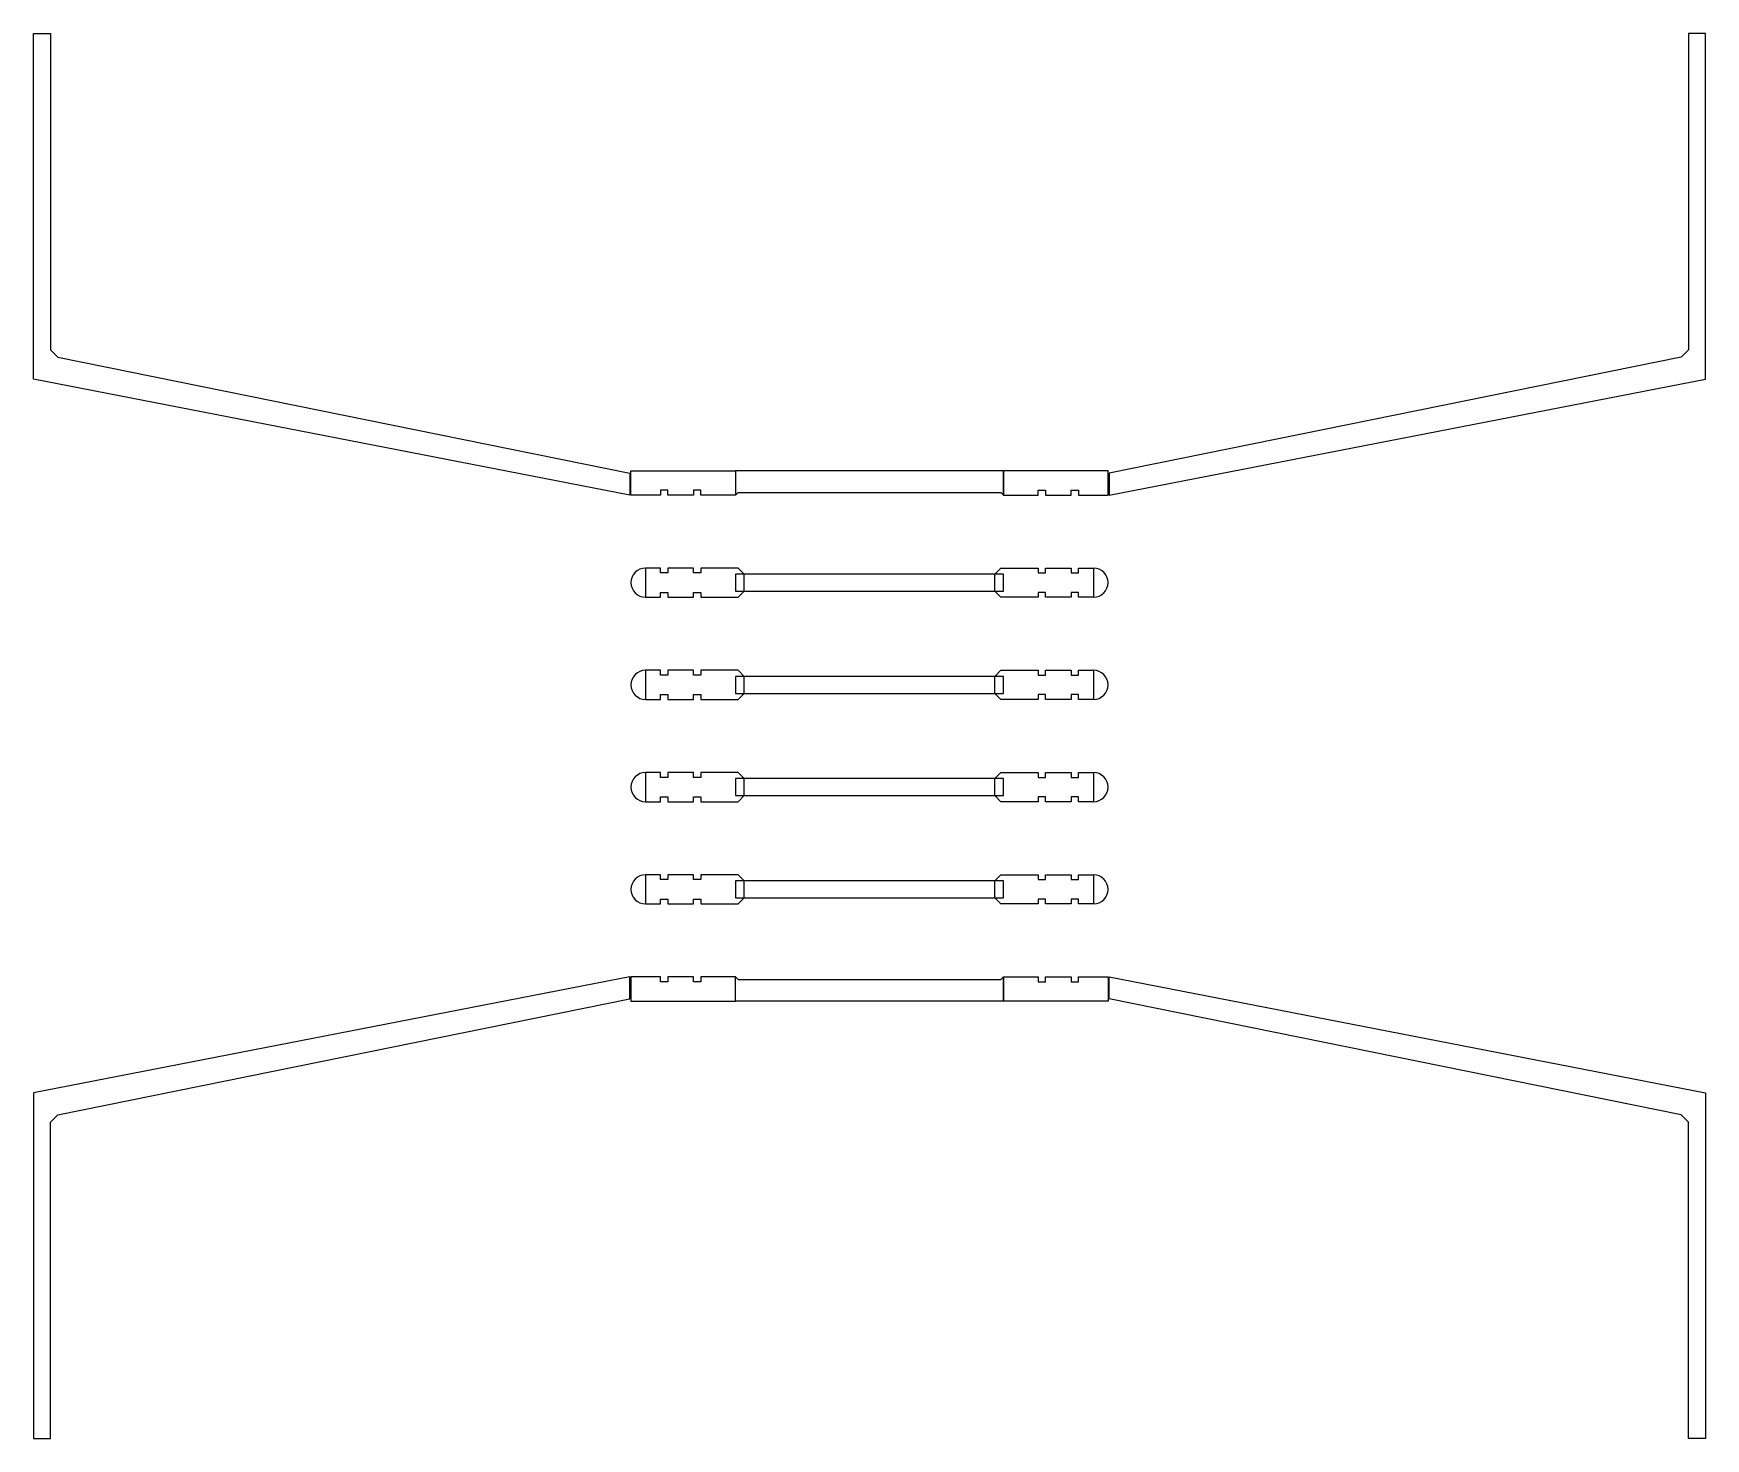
# Model space of a CAD drawing. Header units: metres. Extents: x -17170 to 17170, y -14431 to 14431.
import ezdxf

# ---------------------------------------------------------------- set-up
doc = ezdxf.new("R2010")
doc.units = ezdxf.units.M

msp = doc.modelspace()

# ---------------------------------------------------------------- linework, layer by layer
at = {"color": 1}
for points in [[(-4920, 4950, 0), (-17170, 7331, 0), (-17170, 14431, 0), (-16820, 14431, 0), (-16820, 7931, 0), (-16670, 7781, 0), (-4920, 5400, 0)], [(4920, 4950, 0), (17170, 7331, 0), (17170, 14431, 0), (16820, 14431, 0), (16820, 7931, 0), (16670, 7781, 0), (4920, 5400, 0)], [(-4920, -4950, 0), (-17170, -7331, 0), (-17170, -14431, 0), (-16820, -14431, 0), (-16820, -7931, 0), (-16670, -7781, 0), (-4920, -5400, 0)], [(4920, -4950, 0), (17170, -7331, 0), (17170, -14431, 0), (16820, -14431, 0), (16820, -7931, 0), (16670, -7781, 0), (4920, -5400, 0)]]:
    msp.add_polyline3d(points, close=True, dxfattribs=at)
at = {"color": 2}
for points in [[(-2750, 4950, 0), (-3465, 4950, 0), (-3465, 5050, 0), (-3615, 5050, 0), (-3615, 4950, 0), (-4140, 4950, 0), (-4140, 5050, 0), (-4290, 5050, 0), (-4290, 4950, 0), (-4900, 4950, 0), (-4900, 5450, 0), (-2750, 5450, 0)], [(2750, 4950, 0), (3465, 4950, 0), (3465, 5050, 0), (3615, 5050, 0), (3615, 4950, 0), (4140, 4950, 0), (4140, 5050, 0), (4290, 5050, 0), (4290, 4950, 0), (4900, 4950, 0), (4900, 5450, 0), (2750, 5450, 0)], [(-2575, 3325, 0), (-2700, 3450, 0), (-2750, 3450, 0), (-3465, 3450, 0), (-3465, 3350, 0), (-3615, 3350, 0), (-3615, 3450, 0), (-4140, 3450, 0), (-4140, 3350, 0), (-4290, 3350, 0), (-4290, 3450, 0), (-4600, 3450, 0), (-4600, 2850, 0), (-4290, 2850, 0), (-4290, 2950, 0), (-4140, 2950, 0), (-4140, 2850, 0), (-3615, 2850, 0), (-3615, 2950, 0), (-3465, 2950, 0), (-3465, 2850, 0), (-2750, 2850, 0), (-2700, 2850, 0), (-2575, 2975, 0)], [(2575, 3325, 0), (2700, 3450, 0), (2750, 3450, 0), (3465, 3450, 0), (3465, 3350, 0), (3615, 3350, 0), (3615, 3450, 0), (4140, 3450, 0), (4140, 3350, 0), (4290, 3350, 0), (4290, 3450, 0), (4600, 3450, 0), (4600, 2850, 0), (4290, 2850, 0), (4290, 2950, 0), (4140, 2950, 0), (4140, 2850, 0), (3615, 2850, 0), (3615, 2950, 0), (3465, 2950, 0), (3465, 2850, 0), (2750, 2850, 0), (2700, 2850, 0), (2575, 2975, 0)], [(-2575, 1225, 0), (-2700, 1350, 0), (-2750, 1350, 0), (-3465, 1350, 0), (-3465, 1250, 0), (-3615, 1250, 0), (-3615, 1350, 0), (-4140, 1350, 0), (-4140, 1250, 0), (-4290, 1250, 0), (-4290, 1350, 0), (-4600, 1350, 0), (-4600, 750, 0), (-4290, 750, 0), (-4290, 850, 0), (-4140, 850, 0), (-4140, 750, 0), (-3615, 750, 0), (-3615, 850, 0), (-3465, 850, 0), (-3465, 750, 0), (-2750, 750, 0), (-2700, 750, 0), (-2575, 875, 0)], [(2575, 1225, 0), (2700, 1350, 0), (2750, 1350, 0), (3465, 1350, 0), (3465, 1250, 0), (3615, 1250, 0), (3615, 1350, 0), (4140, 1350, 0), (4140, 1250, 0), (4290, 1250, 0), (4290, 1350, 0), (4600, 1350, 0), (4600, 750, 0), (4290, 750, 0), (4290, 850, 0), (4140, 850, 0), (4140, 750, 0), (3615, 750, 0), (3615, 850, 0), (3465, 850, 0), (3465, 750, 0), (2750, 750, 0), (2700, 750, 0), (2575, 875, 0)], [(-2575, -875, 0), (-2700, -750, 0), (-2750, -750, 0), (-3465, -750, 0), (-3465, -850, 0), (-3615, -850, 0), (-3615, -750, 0), (-4140, -750, 0), (-4140, -850, 0), (-4290, -850, 0), (-4290, -750, 0), (-4600, -750, 0), (-4600, -1350, 0), (-4290, -1350, 0), (-4290, -1250, 0), (-4140, -1250, 0), (-4140, -1350, 0), (-3615, -1350, 0), (-3615, -1250, 0), (-3465, -1250, 0), (-3465, -1350, 0), (-2750, -1350, 0), (-2700, -1350, 0), (-2575, -1225, 0)], [(2575, -875, 0), (2700, -750, 0), (2750, -750, 0), (3465, -750, 0), (3465, -850, 0), (3615, -850, 0), (3615, -750, 0), (4140, -750, 0), (4140, -850, 0), (4290, -850, 0), (4290, -750, 0), (4600, -750, 0), (4600, -1350, 0), (4290, -1350, 0), (4290, -1250, 0), (4140, -1250, 0), (4140, -1350, 0), (3615, -1350, 0), (3615, -1250, 0), (3465, -1250, 0), (3465, -1350, 0), (2750, -1350, 0), (2700, -1350, 0), (2575, -1225, 0)], [(-2575, -2975, 0), (-2700, -2850, 0), (-2750, -2850, 0), (-3465, -2850, 0), (-3465, -2950, 0), (-3615, -2950, 0), (-3615, -2850, 0), (-4140, -2850, 0), (-4140, -2950, 0), (-4290, -2950, 0), (-4290, -2850, 0), (-4600, -2850, 0), (-4600, -3450, 0), (-4290, -3450, 0), (-4290, -3350, 0), (-4140, -3350, 0), (-4140, -3450, 0), (-3615, -3450, 0), (-3615, -3350, 0), (-3465, -3350, 0), (-3465, -3450, 0), (-2750, -3450, 0), (-2700, -3450, 0), (-2575, -3325, 0)], [(2575, -2975, 0), (2700, -2850, 0), (2750, -2850, 0), (3465, -2850, 0), (3465, -2950, 0), (3615, -2950, 0), (3615, -2850, 0), (4140, -2850, 0), (4140, -2950, 0), (4290, -2950, 0), (4290, -2850, 0), (4600, -2850, 0), (4600, -3450, 0), (4290, -3450, 0), (4290, -3350, 0), (4140, -3350, 0), (4140, -3450, 0), (3615, -3450, 0), (3615, -3350, 0), (3465, -3350, 0), (3465, -3450, 0), (2750, -3450, 0), (2700, -3450, 0), (2575, -3325, 0)], [(-2750, -4950, 0), (-3465, -4950, 0), (-3465, -5050, 0), (-3615, -5050, 0), (-3615, -4950, 0), (-4140, -4950, 0), (-4140, -5050, 0), (-4290, -5050, 0), (-4290, -4950, 0), (-4900, -4950, 0), (-4900, -5450, 0), (-2750, -5450, 0)], [(2750, -4950, 0), (3465, -4950, 0), (3465, -5050, 0), (3615, -5050, 0), (3615, -4950, 0), (4140, -4950, 0), (4140, -5050, 0), (4290, -5050, 0), (4290, -4950, 0), (4900, -4950, 0), (4900, -5450, 0), (2750, -5450, 0)]]:
    msp.add_polyline3d(points, close=True, dxfattribs=at)
at = {"color": 4}
for points in [[(2750, 5450, 0), (-2750, 5450, 0), (-2750, 4950, 0), (-2700, 5000, 0), (2700, 5000, 0), (2750, 4950, 0)], [(2750, 3325, 0), (-2750, 3325, 0), (-2750, 2975, 0), (2750, 2975, 0)], [(2750, 1225, 0), (-2750, 1225, 0), (-2750, 875, 0), (2750, 875, 0)], [(2750, -875, 0), (-2750, -875, 0), (-2750, -1225, 0), (2750, -1225, 0)], [(2750, -2975, 0), (-2750, -2975, 0), (-2750, -3325, 0), (2750, -3325, 0)], [(2750, -5450, 0), (-2750, -5450, 0), (-2750, -4950, 0), (-2700, -5000, 0), (2700, -5000, 0), (2750, -4950, 0)]]:
    msp.add_polyline3d(points, close=True, dxfattribs=at)
for centre, start, end in [((-4600, 3150), 90, 270), ((4600, 3150), -90, 90), ((-4600, 1050), 90, 270), ((4600, 1050), -90, 90), ((-4600, -1050), 90, 270), ((4600, -1050), -90, 90), ((-4600, -3150), 90, 270), ((4600, -3150), -90, 90)]:
    msp.add_arc(centre, 300, start, end)

doc.saveas('drawing.dxf')
